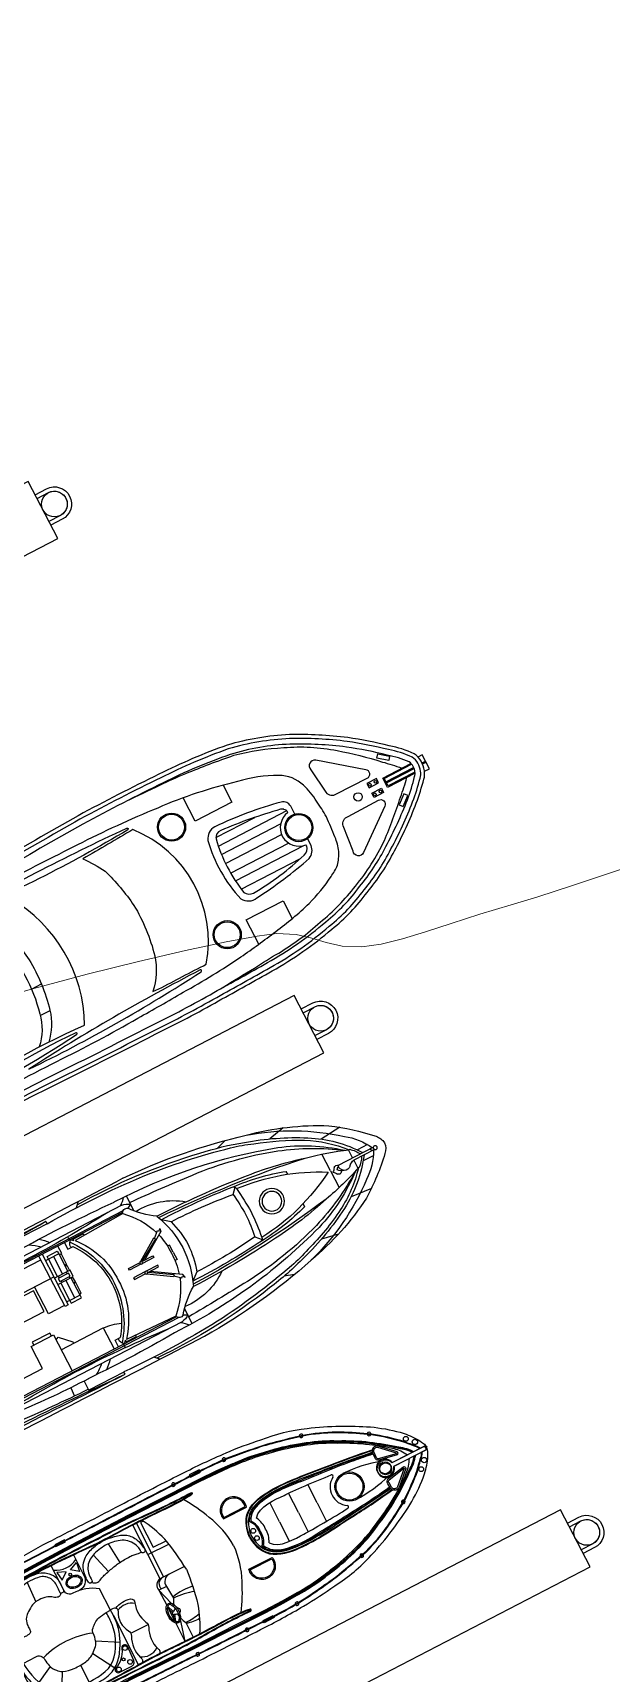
# Model space of a CAD drawing. Header units: metres. Extents: x 2662 to 3279, y 1027 to 1511.
# Drawn here: x 3019.73 to 3033.23, y 1237.12 to 1275.36 of the extents above; entities that cross this region are included whole.
import ezdxf

# ---------------------------------------------------------------- set-up
doc = ezdxf.new("R2010")
doc.units = ezdxf.units.M
doc.header["$LTSCALE"] = 1000
doc.layers.add('01 main point', color=1, linetype='Continuous')
doc.layers.add('furniture', color=6, linetype='Continuous')
doc.layers.add('CONT-MNR', color=252, linetype='Continuous', lineweight=9)

# ---------------------------------------------------------------- blocks, each defined once
blk = doc.blocks.new('A$Cf6bfa866')
for points in [[(1.929, 14.274), (1.929, 14.007)], [(2.046, 14.366), (2.046, 13.82)], [(2.075, 14.292), (2.046, 14.292)], [(2.075, 14.292), (2.104, 14.292)], [(2.104, 14.366), (2.104, 13.444)], [(2.221, 14.274), (2.221, 14.007)], [(1.272, 13.883), (1.318, 13.375)], [(2.046, 13.82), (1.853, 13.82)], [(2.104, 13.82), (2.297, 13.82)], [(2.877, 13.883), (2.831, 13.375)], [(2.075, 13.222), (1.635, 13.222)], [(2.075, 13.222), (2.514, 13.222)], [(0.678, 12.709), (0.76, 12.308)], [(3.472, 12.709), (3.39, 12.308)], [(1.687, 12.304), (1.611, 12.304)], [(2.463, 12.304), (2.539, 12.304)], [(0.315, 11.365), (0.393, 11.139)], [(3.834, 11.365), (3.757, 11.139)], [(1.518, 10.952), (1.392, 11.072)], [(2.631, 10.952), (2.758, 11.072)], [(1.419, 9.376), (1.272, 9.192)], [(2.731, 9.376), (2.878, 9.192)], [(1.585, 8.854), (1.457, 9.002), (1.483, 9.028), (1.438, 9.073), (1.511, 9.055), (1.93, 8.411)], [(1.602, 8.871), (1.567, 8.836), (1.91, 8.315)], [(1.602, 8.871), (1.93, 8.346)], [(2.075, 9.095), (1.887, 9.095), (1.887, 9.041)], [(2.075, 9.095), (2.262, 9.095), (2.262, 9.041)], [(2.565, 8.854), (2.692, 9.002), (2.666, 9.028), (2.712, 9.073), (2.639, 9.055), (2.22, 8.411)], [(2.547, 8.871), (2.22, 8.346)], [(2.547, 8.871), (2.582, 8.836), (2.239, 8.315)], [(0.4, 8.725), (0.792, 8.725)], [(0.546, 8.531), (0.546, 3.439)], [(0.67, 3.065), (0.67, 8.503)], [(0.709, 8.469), (0.709, 2.987)], [(0.731, 8.461), (0.778, 7.189)], [(1.93, 8.346), (1.93, 8.632), (1.974, 8.632)], [(1.974, 8.632), (1.974, 8.333)], [(2.175, 8.632), (2.175, 8.333)], [(2.22, 8.346), (2.22, 8.632), (2.175, 8.632)], [(3.749, 8.725), (3.358, 8.725)], [(3.419, 8.461), (3.372, 7.189)], [(3.441, 8.469), (3.441, 2.987)], [(3.479, 3.065), (3.479, 8.503)], [(3.604, 8.531), (3.604, 3.439)], [(1.974, 8.297), (1.974, 7.996), (1.93, 7.996), (1.93, 8.284)], [(2.175, 8.297), (2.175, 7.996), (2.22, 7.996), (2.22, 8.284)], [(0.005, 7.67), (0.112, 7.563)], [(4.144, 7.67), (4.038, 7.563)], [(0.771, 7.157), (0.728, 7.157), (0.728, 7.426), (0.769, 7.426)], [(3.379, 7.157), (3.422, 7.157), (3.422, 7.426), (3.381, 7.426)], [(0.709, 7.078), (0.62, 7.078)], [(0.709, 6.946), (0.88, 6.946), (0.88, 7.078)], [(3.441, 6.946), (3.27, 6.946), (3.27, 7.078)], [(3.441, 7.078), (3.529, 7.078)], [(0.067, 6.788), (0.128, 6.788), (0.128, 5.866)], [(1.262, 5.73), (1.262, 6.833), (0.709, 6.833)], [(2.192, 6.704), (2.651, 6.704)], [(2.192, 6.569), (2.651, 6.569)], [(2.219, 6.704), (2.219, 6.751), (2.499, 6.751), (2.499, 6.704)], [(2.513, 6.704), (2.513, 6.747), (2.651, 6.747)], [(2.693, 6.67), (2.651, 6.67)], [(2.771, 6.67), (2.814, 6.67)], [(2.952, 6.704), (2.952, 6.747), (2.814, 6.747)], [(3.273, 6.704), (2.814, 6.704)], [(3.273, 6.569), (2.814, 6.569)], [(3.247, 6.704), (3.247, 6.751), (2.966, 6.751), (2.966, 6.704)], [(3.247, 6.751), (3.247, 6.769), (3.441, 6.769)], [(4.082, 6.788), (4.021, 6.788), (4.021, 5.866)], [(3.441, 6.357), (2.119, 6.357), (2.119, 6.272), (3.441, 6.272)], [(2.145, 6.272), (2.145, 5.851), (2.851, 5.851)], [(2.192, 6.434), (2.651, 6.434)], [(2.192, 6.434), (2.192, 6.357)], [(2.693, 6.464), (2.651, 6.464)], [(2.771, 6.464), (2.814, 6.464)], [(3.273, 6.434), (2.814, 6.434)], [(2.851, 4.302), (2.851, 6.357)], [(3.273, 6.434), (3.273, 6.357)], [(3.342, 4.302), (3.342, 6.272)], [(0.369, 5.866), (0.104, 5.866)], [(1.517, 5.73), (1.558, 5.8), (1.304, 6.055), (1.262, 6.055)], [(0.372, 5.522), (0.161, 5.506)], [(1.651, 4.219), (1.651, 4.403), (1.073, 4.403), (1.073, 5.139), (1.651, 5.139), (1.651, 5.73), (0.709, 5.73)], [(1.651, 5.67), (1.731, 5.67), (1.731, 5.211), (1.651, 5.211)]]:
    blk.add_lwpolyline(points)
for points in [[(0.771, 7.157), (0.727, 7.113, 0.768854), (0.755, 7.064, -7.484608)], [(3.379, 7.157), (3.423, 7.113, -0.768854), (3.395, 7.064, 7.484608)]]:
    blk.add_lwpolyline(points, format="xyb")
for points in [[(2.123, 6.704), (2.192, 6.704), (2.192, 6.434), (2.123, 6.434)], [(2.651, 6.763), (2.814, 6.763), (2.814, 6.357), (2.651, 6.357)], [(2.693, 6.702), (2.771, 6.702), (2.771, 6.432), (2.693, 6.432)], [(3.343, 6.704), (3.273, 6.704), (3.273, 6.434), (3.343, 6.434)], [(2.236, 5.787), (2.782, 5.787), (2.782, 4.722), (2.236, 4.722)]]:
    blk.add_lwpolyline(points, close=True)
for centre, radius in [((2.075, 14.401), 0.0453), ((2.075, 11.685), 0.295), ((2.075, 11.685), 0.229), ((1.945, 8.315), 0.0345), ((2.205, 8.315), 0.0345)]:
    blk.add_circle(centre, radius)
for centre, radius, start, end in [((5.768, 10.514), 5.618, 134.2444, 145.737), ((2.111, 14.274), 0.373, 95.5029, 134.7073), ((2.039, 14.274), 0.373, 45.2927, 84.4971), ((-1.618, 10.514), 5.618, 34.263, 45.7556), ((2.725, 13.009), 1.495, 117.0283, 144.2932), ((1.424, 13.009), 1.495, 35.7068, 62.9717), ((5.871, 10.255), 5.67, 140.2463, 163.5312), ((3.787, 11.601), 3.04, 124.9443, 150.2258), ((3.754, 11.578), 2.961, 130.3511, 150.9404), ((9.139, 11.098), 7.799, 159.4554, 167.126), ((1.86, 13.846), 0.0264, 155.6961, 253.3661), ((2.46, 13.306), 0.832, 119.8606, 138.5677), ((1.812, 13.865), 0.239, 311.0121, 349.2191), ((0.362, 11.601), 3.04, 29.7742, 55.0557), ((1.689, 13.306), 0.832, 41.4323, 60.1394), ((2.289, 13.846), 0.0264, 286.6339, 24.3039), ((-4.99, 11.098), 7.799, 12.874, 20.5446), ((0.396, 11.578), 2.961, 29.0596, 49.6489), ((-1.721, 10.255), 5.67, 16.4688, 39.7537), ((6.731, 10.501), 6.443, 150.4644, 167.7986), ((5.171, 10.918), 4.395, 140.0405, 160.55), ((6.813, 10.331), 6.061, 145.7643, 160.5612), ((1.975, 13.386), 0.066, 101.847, 231.7944), ((2.064, 13.58), 0.142, 132.4276, 286.2224), ((2.157, 13.553), 0.221, 191.1045, 233.572), ((1.961, 13.475), 0.119, 302.8616, 342.0474), ((2.062, 13.386), 0.066, 308.2056, 58.2138), ((-2.663, 10.331), 6.061, 19.4388, 34.2357), ((-1.021, 10.918), 4.395, 19.45, 39.9595), ((-2.581, 10.501), 6.443, 12.2014, 29.5356), ((6.9, 9.829), 6.622, 150.2954, 163.1507), ((6.442, 10.08), 6.039, 150.9087, 162.229), ((6.376, 10.696), 4.957, 150.1873, 175.4538), ((1.759, 13.048), 0.335, 39.2361, 58.4577), ((2.278, 13.048), 0.335, 121.5423, 140.7639), ((-2.226, 10.696), 4.957, 4.5462, 29.8127), ((-2.293, 10.08), 6.039, 17.771, 29.0913), ((-2.751, 9.829), 6.622, 16.8493, 29.7046), ((27.593, 8.591), 26.4, 170.7487, 178.7563), ((10.394, 10.47), 9.168, 165.0448, 174.4164), ((-6.244, 10.47), 9.168, 5.5836, 14.9552), ((-23.443, 8.591), 26.4, 1.2437, 9.2513), ((13.058, 8.44), 12.661, 161.8604, 180.1466), ((9.106, 9.644), 8.453, 161.3398, 175.429), ((6.614, 10.66), 5.267, 161.8131, 175.89), ((-2.465, 10.66), 5.267, 4.11, 18.1869), ((-4.957, 9.644), 8.453, 4.571, 18.6602), ((-8.908, 8.44), 12.661, 359.8534, 18.1396), ((14.052, 8.369), 14.06, 165.6107, 178.0713), ((3.795, 10.659), 3.351, 157.8319, 167.2405), ((0.355, 10.659), 3.351, 12.7595, 22.1681), ((-9.902, 8.369), 14.06, 1.9287, 14.3893), ((7.911, 9.375), 7.722, 162.099, 170.0595), ((-3.761, 9.375), 7.722, 9.9405, 17.901), ((15.754, 7.771), 15.653, 166.5966, 174.4913), ((23.09, 9.077), 21.94, 174.0239, 179.8268), ((2.506, 2.079), 9.073, 92.7223, 96.7814), ((1.644, 2.079), 9.073, 83.2186, 87.2777), ((-18.941, 9.077), 21.94, 0.1732, 5.9761), ((-11.604, 7.771), 15.653, 5.5087, 13.4034), ((14.552, 8.019), 14.499, 169.3104, 181.5891), ((16.904, 9.356), 15.634, 173.8257, 180.6003), ((1.448, 10.991), 0.098, 97.8532, 151.8146), ((13.908, 9.38), 12.489, 172.7671, 180.0178), ((2.431, 4.183), 6.83, 92.9905, 97.6819), ((1.718, 4.183), 6.83, 82.3181, 87.0095), ((-9.758, 9.38), 12.489, 359.9822, 7.2329), ((2.702, 10.991), 0.098, 28.1854, 82.1468), ((-12.755, 9.356), 15.634, 359.3997, 6.1743), ((-10.402, 8.019), 14.499, 358.4109, 10.6896), ((53.335, 5.979), 52.833, 175.2902, 177.021), ((-49.185, 5.979), 52.833, 2.979, 4.7098), ((2.48, 8.887), 1.66, 142.3529, 184.5375), ((1.67, 8.887), 1.66, 355.4625, 37.6471), ((22.115, 7.639), 22.003, 175.7408, 182.2165), ((2.104, 6.945), 2.397, 90.7, 113.4473), ((2.142, 7.034), 2.451, 91.566, 107.1567), ((2.008, 7.034), 2.451, 72.8433, 88.434), ((2.045, 6.945), 2.397, 66.5527, 89.3), ((-17.965, 7.639), 22.003, 357.7835, 4.2592), ((-895.48, 4.291), 895.492, 359.909954, 0.291206), ((-0.59, 10.27), 2.073, 307.5243, 327.07), ((2.034, 7.306), 1.741, 108.1191, 138.444), ((2.034, 7.306), 1.741, 88.652, 105.8452), ((2.116, 7.306), 1.741, 74.1548, 91.348), ((2.116, 7.306), 1.741, 41.556, 71.8809), ((4.739, 10.27), 2.073, 212.93, 232.4757), ((899.63, 4.291), 895.492, 179.708794, 180.090046), ((-0.016, 8.121), 0.672, 33.2672, 51.8524), ((0.936, 8.491), 0.392, 143.3577, 174.1519), ((0.108, 8.392), 0.612, 22.5067, 32.9425), ((0.756, 8.563), 0.105, 142.667, 255.7834), ((3.393, 8.563), 0.105, 284.2166, 37.333), ((4.042, 8.392), 0.612, 147.0575, 157.4933), ((3.214, 8.491), 0.392, 5.8481, 36.6423), ((4.166, 8.121), 0.672, 128.1476, 146.7328), ((37.843, 6.76), 37.481, 177.48, 181.1956), ((-24.597, 5.912), 25.244, 354.8689, 5.1311), ((28.747, 5.912), 25.244, 174.8689, 185.1311), ((-33.693, 6.76), 37.481, 358.8044, 2.52), ((2.034, 5.743), 1.915, 88.7795, 130.9958), ((2.116, 5.743), 1.915, 49.0042, 91.2205), ((2.097, 5.423), 2.12, 90.6061, 129.2834), ((2.076, 5.553), 1.938, 90.0355, 128.113), ((2.052, 5.423), 2.12, 50.7166, 89.3939), ((2.074, 5.553), 1.938, 51.887, 89.9645), ((0.833, 7.136), 0.107, 222.6587, 295.9456), ((-0.322, 6.704), 1.59, 4.6532, 20.6287), ((3.316, 7.136), 0.107, 244.0544, 317.3413), ((-400.02, 0.814), 400.132, 0.43596, 0.85555), ((-86.647, 2.665), 86.813, 0.94309, 2.72267), ((1.62, 5.446), 1.609, 131.8696, 141.3994), ((2.53, 5.446), 1.609, 38.6006, 48.1304), ((90.797, 2.665), 86.813, 177.27733, 179.05691), ((404.169, 0.814), 400.132, 179.14445, 179.56404), ((1.783, 5.295), 1.672, 137.7229, 147.9698), ((2.367, 5.295), 1.672, 32.0302, 42.2771), ((36.329, 6.52), 36.182, 181.0359, 183.9926), ((20.18, 5.864), 19.811, 179.6698, 184.9444)]:
    blk.add_arc(centre, radius, start, end)
blk = doc.blocks.new('A$C8620f102')
for p, q in [((2.551, 10.472), (2.066, 10.472)), ((2.551, 10.472), (3.035, 10.472)), ((2.551, 9.981), (2.045, 9.981)), ((2.551, 9.981), (3.056, 9.981)), ((2.551, 9.49), (2.043, 9.49)), ((2.551, 9.49), (3.058, 9.49)), ((1.841, 6.498), (1.066, 6.498)), ((1.841, 6.406), (1.066, 6.406)), ((2.694, 6.454), (2.694, 6.261)), ((2.694, 6.261), (3.098, 6.378)), ((2.694, 6.261), (3.092, 6.261)), ((3.289, 6.329), (3.129, 6.271)), ((3.299, 6.303), (3.157, 6.252)), ((3.183, 6.261), (3.465, 6.261)), ((3.349, 6.303), (3.496, 6.25)), ((3.358, 6.329), (3.523, 6.27)), ((3.531, 6.394), (4.033, 6.261)), ((3.556, 6.261), (4.033, 6.261)), ((1.197, 5.69), (1.706, 5.742)), ((1.269, 5.264), (1.773, 5.411)), ((3.291, 5.219), (3.291, 5.672)), ((2.743, 5.042), (4.034, 5.042)), ((3.08, 4.409), (3.369, 4.9)), ((3.314, 4.213), (3.843, 4.521)), ((3.428, 3.833), (3.979, 3.836)), ((1.148, 3.599), (1.638, 3.571)), ((3.137, 3.19), (3.391, 2.692)), ((3.364, 3.392), (3.862, 3.115))]:
    blk.add_line(p, q)
for points in [[(2.551, 1.341, -0.01736), (1.42, 1.368, -0.12634), (0.887, 1.52, -0.172899), (0.62, 2.207, -0.013884), (0.596, 2.82, -0.008973), (0.555, 3.695, -0.01509), (0.528, 4.697, 0.002245), (0.518, 6.241, -0.003342), (0.514, 7.955, -0.016984), (0.549, 9.103, -0.024546), (0.644, 9.964, -0.067942), (0.894, 11.047, -0.033948), (1.197, 11.753, -0.022001), (1.533, 12.382, -0.042872), (1.956, 12.94, -0.059514), (2.26, 13.208, -0.046364), (2.433, 13.309, -0.104882), (2.551, 13.341, -0.104882)], [(0.682, 3.757, 0.006425), (0.669, 4.701, 0.002217), (0.659, 6.243, -0.003368), (0.649, 7.97, -0.024633), (0.668, 9.058, -0.015037), (0.757, 9.773, -0.025439), (0.825, 10.169, -0.013843), (1.017, 10.982, -0.040266), (1.317, 11.705, -0.016729), (1.689, 12.335, -0.029739), (2.166, 12.908, 0.01525), (2.423, 13.147, -0.132389), (2.478, 13.181, -0.028442), (2.502, 13.188, -0.028442)], [(0.695, 3.757, 0.006424), (0.683, 4.702, 0.002217), (0.672, 6.243, -0.003368), (0.662, 7.97, -0.024633), (0.682, 9.057, -0.015038), (0.77, 9.771, -0.025461), (0.838, 10.166, -0.013839), (1.03, 10.978, -0.040238), (1.329, 11.698, -0.016715), (1.701, 12.327, -0.029693), (2.176, 12.898, 0.015234), (2.433, 13.137, -0.134036), (2.482, 13.168, -0.024879), (2.502, 13.174, -0.024879)], [(0.842, 9.12, -0.031596), (0.907, 9.752, -0.004928), (0.985, 10.169, -0.02844), (1.18, 10.88, -0.042875), (1.475, 11.56, -0.035347), (1.839, 12.205, -0.024093), (2.247, 12.759, -0.079837), (2.502, 13.025)], [(0.855, 9.119, -0.031592), (0.92, 9.75, -0.004926), (0.999, 10.166, -0.028436), (1.193, 10.875, -0.042895), (1.487, 11.554, -0.035363), (1.851, 12.197, -0.024111), (2.258, 12.751, -0.077658), (2.502, 13.008, -0.077658)], [(2.551, 1.341, 0.01736), (3.681, 1.368, 0.12634), (4.214, 1.52, 0.172899), (4.481, 2.207, 0.013884), (4.505, 2.82, 0.008973), (4.546, 3.695, 0.01509), (4.573, 4.697, -0.002245), (4.583, 6.241, 0.003342), (4.587, 7.955, 0.016984), (4.552, 9.103, 0.024546), (4.457, 9.964, 0.067942), (4.207, 11.047, 0.033948), (3.904, 11.753, 0.022001), (3.568, 12.382, 0.042872), (3.145, 12.94, 0.059514), (2.841, 13.208, 0.046364), (2.668, 13.309, 0.104882), (2.551, 13.341, 0.104882)], [(4.42, 3.757, -0.006425), (4.432, 4.701, -0.002217), (4.442, 6.243, 0.003368), (4.453, 7.97, 0.024633), (4.433, 9.058, 0.015037), (4.344, 9.773, 0.025439), (4.276, 10.169, 0.013843), (4.084, 10.982, 0.040266), (3.784, 11.705, 0.016729), (3.412, 12.335, 0.029739), (2.935, 12.908, -0.01525), (2.678, 13.147, 0.132389), (2.623, 13.181, 0.028442), (2.599, 13.188, 0.028442)], [(4.406, 3.757, -0.006424), (4.418, 4.702, -0.002217), (4.429, 6.243, 0.003368), (4.439, 7.97, 0.024633), (4.419, 9.057, 0.015038), (4.331, 9.771, 0.025461), (4.263, 10.166, 0.013839), (4.071, 10.978, 0.040238), (3.772, 11.698, 0.016715), (3.4, 12.327, 0.029693), (2.925, 12.898, -0.015234), (2.668, 13.137, 0.134036), (2.619, 13.168, 0.024879), (2.599, 13.174, 0.024879)], [(4.259, 9.12, 0.031596), (4.194, 9.752, 0.004928), (4.116, 10.169, 0.02844), (3.921, 10.88, 0.042875), (3.626, 11.56, 0.035347), (3.262, 12.205, 0.024093), (2.854, 12.759, 0.079837), (2.599, 13.025)], [(4.246, 9.119, 0.031592), (4.181, 9.75, 0.004926), (4.103, 10.166, 0.028436), (3.908, 10.875, 0.042895), (3.614, 11.554, 0.035363), (3.25, 12.197, 0.024111), (2.843, 12.751, 0.077658), (2.599, 13.008, 0.077658)], [(0.869, 9.119, -0.031588), (0.934, 9.748, -0.004924), (1.012, 10.163, -0.028433), (1.207, 10.871, -0.042917), (1.499, 11.548, -0.035379), (1.862, 12.19, -0.02413), (2.269, 12.742, -0.075408), (2.502, 12.99, -0.075408)], [(0.897, 9.118, -0.031581), (0.961, 9.743, -0.00492), (1.039, 10.157, -0.028426), (1.233, 10.862, -0.042959), (1.524, 11.536, -0.035411), (1.885, 12.175, -0.028829), (2.227, 12.638, -0.092336), (2.502, 12.86, -0.080328)], [(2.093, 12.151), (2.204, 12.143, 0.382221), (2.306, 12.207), (2.389, 12.629, 0.786544), (2.329, 12.677), (2.011, 12.339, 0.616464), (2.093, 12.151, 3.844907)], [(4.232, 9.119, 0.031588), (4.167, 9.748, 0.004924), (4.089, 10.163, 0.028433), (3.895, 10.871, 0.042917), (3.602, 11.548, 0.035379), (3.239, 12.19, 0.02413), (2.832, 12.742, 0.075408), (2.599, 12.99, 0.075408)], [(4.204, 9.118, 0.031581), (4.14, 9.743, 0.00492), (4.062, 10.157, 0.028426), (3.868, 10.862, 0.042959), (3.577, 11.536, 0.035411), (3.216, 12.175, 0.028829), (2.874, 12.638, 0.092336), (2.599, 12.86, 0.080328)], [(3.008, 12.151), (2.897, 12.143, -0.382221), (2.795, 12.207), (2.712, 12.629, -0.786544), (2.772, 12.677), (3.09, 12.339, -0.616464), (3.008, 12.151, -3.844907)], [(0.842, 9.12), (0.822, 8.712), (0.812, 8.241), (0.817, 7.472), (0.817, 6.417), (0.837, 4.724, -0.002601), (0.857, 3.805, 0.004411), (0.873, 3.024, 0.013009), (0.91, 2.487, 0.113396), (1.012, 2.2, 0.146005), (1.152, 2.079, 1.595219)], [(0.855, 9.119), (0.836, 8.712), (0.826, 8.241), (0.831, 7.472), (0.831, 6.417), (0.851, 4.724, -0.002601), (0.871, 3.805, 0.004411), (0.887, 3.024, 0.013003), (0.923, 2.488, 0.113337), (1.023, 2.207, 0.144821), (1.155, 2.093, 0.138987)], [(0.869, 9.119), (0.85, 8.711), (0.84, 8.24), (0.845, 7.472), (0.845, 6.417), (0.864, 4.725, -0.002601), (0.885, 3.806, 0.00441), (0.901, 3.025, 0.012997), (0.937, 2.49, 0.113276), (1.035, 2.215, 0.142458), (1.159, 2.106, 0.142458)], [(0.897, 9.117), (0.877, 8.711), (0.868, 8.24), (0.873, 7.472), (0.873, 6.417), (0.892, 4.725, -0.002601), (0.912, 3.806, 0.00441), (0.929, 3.026, 0.002867), (0.934, 2.908, 0.002867)], [(1.892, 8.352), (1.892, 8.96, 0.483063), (1.51, 8.662, 0.50024), (1.892, 8.352, 0.418424)], [(3.209, 8.352), (3.209, 8.96, -0.483063), (3.591, 8.662, -0.50024), (3.209, 8.352, -0.418424)], [(4.232, 9.119), (4.251, 8.711), (4.261, 8.24), (4.256, 7.472), (4.256, 6.417), (4.237, 4.725, 0.002601), (4.217, 3.806, -0.00441), (4.2, 3.025, -0.012997), (4.164, 2.49, -0.113276), (4.066, 2.215, -0.142458), (3.942, 2.106, -0.142458)], [(4.246, 9.119), (4.265, 8.712), (4.275, 8.241), (4.27, 7.472), (4.27, 6.417), (4.25, 4.724, 0.002601), (4.23, 3.805, -0.004411), (4.214, 3.024, -0.013003), (4.178, 2.488, -0.113337), (4.078, 2.207, -0.144821), (3.946, 2.093, -0.138987)], [(4.259, 9.12), (4.279, 8.712), (4.289, 8.241), (4.284, 7.472), (4.284, 6.417), (4.264, 4.724, 0.002601), (4.244, 3.805, -0.004411), (4.228, 3.024, -0.013009), (4.191, 2.487, -0.113396), (4.089, 2.2, -0.146005), (3.949, 2.079, -1.595219)], [(4.204, 9.117), (4.224, 8.711), (4.233, 8.24), (4.228, 7.472), (4.228, 6.417), (4.209, 4.725, 0.002601), (4.189, 3.806, -0.00441), (4.172, 3.026, -0.002867), (4.167, 2.908, -0.002867)], [(2.551, 8.286, 0.096403), (1.711, 8.072, 0.040538), (1.071, 7.727, 1.92312)], [(2.551, 8.286, -0.096403), (3.39, 8.072, -0.040538), (4.03, 7.727, -1.92312)], [(2.285, 2.551), (2.035, 2.551, -0.202722), (1.176, 2.918, -0.178768), (1.002, 3.337, 0.010028), (0.983, 4.195, -0.005356), (0.971, 5.613, -0.016605), (0.989, 6.759, 0.018921), (1.004, 7.948, -0.925873), (1.05, 7.955, -0.041202), (1.07, 7.744, -0.024461), (1.071, 7.062, 0.012888), (1.079, 5.748, -0.019359), (1.064, 4.979, 0.002375), (1.046, 4.09, -0.006386), (1.051, 3.524, -0.013656), (1.048, 3.297, -0.862706), (1.005, 3.292, 0.648089)], [(1.018, 3.295, -0.016488), (1.015, 3.337, 0.010023), (0.997, 4.196, -0.005356), (0.985, 5.613, -0.016607), (1.003, 6.758, 0.018921), (1.017, 7.949, 0.01143), (1.017, 7.949, -0.913283), (1.036, 7.953, -0.041174), (1.056, 7.744, -0.024478), (1.057, 7.062, 0.012889), (1.065, 5.748, -0.019362), (1.05, 4.98, 0.002377), (1.032, 4.09, -0.006391), (1.037, 3.524, -0.013664), (1.034, 3.297, 0.000701), (1.034, 3.297, -0.819976), (1.018, 3.295, -0.819976)], [(2.792, 2.551), (3.066, 2.551, 0.202722), (3.925, 2.918, 0.178768), (4.099, 3.337, -0.010028), (4.118, 4.195, 0.005356), (4.13, 5.613, 0.016605), (4.112, 6.759, -0.018921), (4.097, 7.948, 0.925873), (4.051, 7.955, 0.041202), (4.031, 7.744, 0.024461), (4.03, 7.062, -0.012888), (4.022, 5.748, 0.019359), (4.037, 4.979, -0.002375), (4.055, 4.09, 0.006386), (4.05, 3.524, 0.013656), (4.053, 3.297, 0.862706), (4.096, 3.292, -0.648089)], [(4.083, 3.295, 0.016488), (4.086, 3.337, -0.010023), (4.104, 4.196, 0.005356), (4.116, 5.613, 0.016607), (4.098, 6.758, -0.018921), (4.084, 7.949, -0.01143), (4.084, 7.949, 0.913283), (4.065, 7.953, 0.041174), (4.045, 7.744, 0.024478), (4.044, 7.062, -0.012889), (4.036, 5.748, 0.019362), (4.051, 4.98, -0.002377), (4.069, 4.09, 0.006391), (4.064, 3.524, 0.013664), (4.067, 3.297, -0.000701), (4.067, 3.297, 0.819976), (4.083, 3.295, 0.819976)], [(2.551, 7.051, 0.033687), (1.699, 6.921, 0.051879), (1.066, 6.645, 1.92312)], [(2.473, 7.041), (2.473, 6.641, 0.462925), (2.694, 6.454), (3.016, 6.473)], [(2.551, 7.051, -0.033687), (3.402, 6.921, -0.051879), (4.035, 6.645, -1.92312)], [(2.473, 6.641), (2.473, 6.468, 0.545737), (2.694, 6.326, 0.282905)], [(2.473, 6.468), (2.473, 6.406, 0.516839), (2.694, 6.261, 0.282905)], [(2.611, 5.174, -0.164009), (2.574, 5.573, -0.407559), (2.703, 5.627, 0.20466), (3.223, 5.651, -0.28657), (3.361, 5.655, 0.198759), (3.897, 5.618, -0.45148), (4.029, 5.593, -1.463971)], [(2.6, 5.036), (2.039, 5.036, 0.158322), (1.849, 4.432, -0.417676), (1.71, 4.276), (1.049, 4.276)], [(2.6, 5.036, -0.291269), (2.613, 5.176, -0.299867), (2.703, 5.188, 0.273478), (3.223, 5.197, -0.28657), (3.361, 5.201, 0.198759), (3.897, 5.164, -0.45148), (4.029, 5.14, -1.463971)], [(2.792, 2.551), (2.783, 2.661), (2.781, 2.994, -0.448043), (2.937, 3.153, 0.025561), (3.107, 3.181, 0.15676), (3.276, 3.282, 0.144288), (3.367, 3.398, 0.079427), (3.428, 3.671, 0.054179), (3.412, 3.985, 0.127294), (3.311, 4.217, -0.025195), (3.198, 4.347, 0.112656), (3.079, 4.409, 0.061652), (2.913, 4.434, -0.222278), (2.786, 4.49, -0.049109), (2.701, 4.591, -0.09997), (2.635, 4.717, -0.045992), (2.606, 4.926), (2.6, 5.036)], [(1.061, 4.853), (1.649, 4.853, -0.406088), (1.856, 4.561)]]:
    blk.add_lwpolyline(points, format="xyb")
for points in [[(2.502, 12.456), (2.502, 13.3)], [(2.502, 13.3), (2.502, 12.45)], [(2.599, 13.3), (2.599, 12.45)], [(2.599, 12.456), (2.599, 13.3)], [(0.643, 8.368), (0.619, 8.368), (0.619, 8.105), (0.645, 8.105)], [(0.659, 8.105), (0.677, 8.105), (0.677, 8.368), (0.657, 8.368)], [(4.442, 8.105), (4.424, 8.105), (4.424, 8.368), (4.444, 8.368)], [(4.458, 8.368), (4.482, 8.368), (4.482, 8.105), (4.456, 8.105)], [(1.098, 6.663), (1.098, 6.591), (1.743, 6.591), (1.743, 6.931)], [(2.473, 6.406), (1.841, 6.406), (1.841, 6.951)], [(2.473, 6.498), (1.841, 6.498)], [(3.65, 6.478), (4.035, 6.473)], [(0.669, 4.823), (0.651, 4.823), (0.651, 4.571), (0.672, 4.571)], [(0.686, 4.571), (0.7, 4.571), (0.7, 4.823), (0.682, 4.823)]]:
    blk.add_lwpolyline(points)
for points in [[(2.095, 12.185), (2.208, 12.177, 0.383069), (2.273, 12.216), (2.356, 12.642, 0.853636), (2.351, 12.65), (2.037, 12.316, 0.613527)], [(3.006, 12.185), (2.893, 12.177, -0.383069), (2.828, 12.216), (2.745, 12.642, -0.853636), (2.75, 12.65), (3.064, 12.316, -0.613527)], [(1.864, 8.375), (1.864, 8.937, 0.460147), (1.537, 8.662, 0.47706)], [(3.237, 8.375), (3.237, 8.937, -0.460147), (3.564, 8.662, -0.47706)], [(3.525, 5.013, 0.917705), (3.526, 4.87, -0.209704), (3.864, 4.543, 0.850912), (3.985, 4.562), (3.985, 4.893, 0.435659), (3.893, 4.991)]]:
    blk.add_lwpolyline(points, format="xyb", close=True)
for points in [[(1.335, 4.631), (1.25, 4.833), (1.468, 4.806)], [(1.335, 4.524), (1.25, 4.322), (1.468, 4.35)]]:
    blk.add_lwpolyline(points, close=True)
for centre, radius in [((2.154, 12.993), 0.0564), ((2.313, 13.148), 0.0628), ((2.788, 13.148), 0.0628), ((2.947, 12.993), 0.0564), ((2.537, 12.256), 0.139), ((2.564, 12.256), 0.139), ((2.551, 11.317), 0.341), ((2.551, 11.317), 0.341), ((2.551, 11.317), 0.314), ((2.551, 11.317), 0.314), ((2.456, 8.847), 0.055), ((2.645, 8.847), 0.055), ((3.54, 4.942), 0.0548), ((1.434, 4.578), 0.0294), ((3.762, 4.792), 0.0355), ((3.884, 4.903), 0.0548), ((3.921, 4.59), 0.0548)]:
    blk.add_circle(centre, radius)
for centre, radius, start, end in [((2.551, 13.234), 0.0821, 53.9074, 126.0926), ((2.551, 13.234), 0.0821, 53.9074, 126.0926), ((1.663, 12.276), 0.0427, 70.2304, 225.3725), ((1.663, 12.276), 0.0427, 244.0102, 51.5927), ((5.832, 11.216), 3.624, 163.3274, 178.3982), ((2.537, 12.256), 0.204, 99.884, 72.3335), ((2.564, 12.256), 0.204, 107.6665, 80.116), ((-0.731, 11.216), 3.624, 1.6018, 16.6726), ((3.438, 12.276), 0.0427, 128.4073, 295.9898), ((3.438, 12.276), 0.0427, 314.6275, 109.7696), ((0.986, 10.846), 0.0427, 81.6158, 249.7115), ((0.986, 10.846), 0.0427, 268.3466, 62.9808), ((2.151, 11.052), 0.0363, 29.1946, 175.6623), ((2.538, 11.275), 0.41, 209.9392, 271.7403), ((2.563, 11.275), 0.41, 268.2597, 330.0608), ((2.95, 11.052), 0.0363, 4.3377, 150.8054), ((4.115, 10.846), 0.0427, 117.0192, 271.6534), ((4.115, 10.846), 0.0427, 290.2885, 98.3842), ((0.667, 8.989), 0.0427, 91.3196, 261.7261), ((0.667, 8.989), 0.0427, 280.385, 72.6607), ((2.499, 8.603), 0.521, 84.2735, 120.8759), ((2.492, 8.581), 0.414, 81.2885, 129.0382), ((2.492, 8.581), 0.386, 81.2885, 132.4956), ((2.609, 8.581), 0.414, 50.9618, 98.7115), ((2.602, 8.603), 0.521, 59.1241, 95.7265), ((2.609, 8.581), 0.386, 47.5044, 98.7115), ((4.434, 8.989), 0.0427, 107.3393, 259.615), ((4.434, 8.989), 0.0427, 278.2739, 88.6804), ((0.652, 7.675), 0.0427, 95.0301, 265.1292), ((0.652, 7.675), 0.0427, 283.7894, 76.3699), ((4.449, 7.675), 0.0427, 103.6301, 256.2106), ((4.449, 7.675), 0.0427, 274.8708, 84.9699), ((3.329, 7.03), 0.638, 240.625, 253.976), ((3.329, 7.03), 0.638, 259.9491, 264.189), ((3.484, 6.433), 0.223, 176.1154, 176.3847), ((3.484, 6.433), 0.223, 185.6025, 211.5954), ((3.324, 6.436), 0.0623, 10.8023, 169.1479), ((3.324, 6.316), 0.0299, 180, 0), ((3.164, 6.433), 0.223, 328.4046, 356.0447), ((3.329, 7.03), 0.638, 274.9025, 281.2418), ((3.164, 6.433), 0.223, 3.6153, 3.8846), ((3.329, 7.03), 0.638, 285.4342, 300.19), ((4.439, 6.391), 0.0427, 101.222, 257.4711), ((4.439, 6.391), 0.0427, 276.0953, 82.5978), ((3.04, 5.38), 0.404, 143.2, 207.4042), ((3.542, 5.38), 0.404, 326.6244, 34.7719), ((0.693, 4.578), 0.562, 327.4686, 29.356), ((4.788, 3.778), 2.009, 160.8995, 198.3721)]:
    blk.add_arc(centre, radius, start, end)
for start_param, end_param in [(0.830012, 1.576846), (4.712389, 5.232342)]:
    blk.add_ellipse((3.333, 6.478), major_axis=(0, 0.745), ratio=0.425319, start_param=start_param, end_param=end_param)
for centre, major_axis, ratio in [((3.324, 6.316), (0.254, 0), 0.533092), ((1.627, 4.582), (0.009, 0.195), 0.758117)]:
    blk.add_ellipse(centre, major_axis=major_axis, ratio=ratio)
for points, knots in [([(2.551, 8.701), (2.314, 8.72), (2.066, 8.805), (1.83, 9.23), (1.802, 9.481), (1.782, 10.189), (1.855, 10.642), (1.928, 11.464), (1.974, 11.814), (2.026, 12.177)], [0, 0, 0, 0, 0.0462196, 0.0462196, 0.0924392, 0.0924392, 0.1947325, 0.1947325, 0.2709084, 0.2709084, 0.2709084, 0.2709084]), ([(2.552, 8.714), (2.309, 8.735), (2.06, 8.829), (1.833, 9.271), (1.811, 9.527), (1.8, 10.239), (1.872, 10.693), (1.946, 11.495), (1.99, 11.825), (2.039, 12.168)], [0, 0, 0, 0, 0.0480884, 0.0480884, 0.0961768, 0.0961768, 0.1985377, 0.1985377, 0.2704106, 0.2704106, 0.2704106, 0.2704106]), ([(2.231, 8.866), (2.183, 8.889), (1.994, 9.007), (1.819, 9.575), (1.915, 10.389), (1.971, 11.3), (2.057, 11.904), (2.092, 12.151)], [0.0234044, 0.0234044, 0.0234044, 0.0234044, 0.0350942, 0.0739111, 0.138251, 0.2165713, 0.2709084, 0.2709084, 0.2709084, 0.2709084]), ([(2.555, 8.756), (2.307, 8.777), (2.07, 8.878), (1.861, 9.333), (1.849, 9.595), (1.849, 10.319), (1.918, 10.785), (1.997, 11.561), (2.036, 11.858), (2.078, 12.153)], [0, 0, 0, 0, 0.0508337, 0.0508337, 0.1016674, 0.1016674, 0.2060328, 0.2060328, 0.2709084, 0.2709084, 0.2709084, 0.2709084]), ([(2.231, 8.903), (2.145, 8.948), (2.073, 9.007), (1.923, 9.276), (1.894, 9.521), (1.888, 9.955), (1.914, 10.167), (1.972, 10.817), (2, 11.255), (2.076, 11.841), (2.097, 11.994), (2.119, 12.147)], [0.0248254, 0.0248254, 0.0248254, 0.0248254, 0.0474598, 0.0474598, 0.0949196, 0.0949196, 0.1423794, 0.1423794, 0.237299, 0.237299, 0.2709084, 0.2709084, 0.2709084, 0.2709084]), ([(2.546, 8.756), (2.794, 8.777), (3.031, 8.878), (3.24, 9.333), (3.252, 9.595), (3.252, 10.319), (3.183, 10.785), (3.104, 11.561), (3.065, 11.858), (3.023, 12.153)], [0, 0, 0, 0, 0.0508337, 0.0508337, 0.1016674, 0.1016674, 0.2060328, 0.2060328, 0.2709084, 0.2709084, 0.2709084, 0.2709084]), ([(2.549, 8.714), (2.792, 8.735), (3.041, 8.829), (3.268, 9.271), (3.29, 9.527), (3.301, 10.239), (3.23, 10.693), (3.155, 11.495), (3.111, 11.825), (3.062, 12.168)], [0, 0, 0, 0, 0.0480884, 0.0480884, 0.0961768, 0.0961768, 0.1985377, 0.1985377, 0.2704106, 0.2704106, 0.2704106, 0.2704106]), ([(2.551, 8.701), (2.787, 8.72), (3.035, 8.805), (3.271, 9.23), (3.3, 9.481), (3.319, 10.189), (3.246, 10.642), (3.173, 11.464), (3.127, 11.814), (3.075, 12.177)], [0, 0, 0, 0, 0.0462196, 0.0462196, 0.0924392, 0.0924392, 0.1947325, 0.1947325, 0.2709084, 0.2709084, 0.2709084, 0.2709084]), ([(2.87, 8.866), (2.918, 8.889), (3.107, 9.007), (3.282, 9.575), (3.186, 10.389), (3.13, 11.3), (3.044, 11.904), (3.009, 12.151)], [0.0234044, 0.0234044, 0.0234044, 0.0234044, 0.0350942, 0.0739111, 0.138251, 0.2165713, 0.2709084, 0.2709084, 0.2709084, 0.2709084]), ([(2.87, 8.903), (2.956, 8.948), (3.028, 9.007), (3.178, 9.276), (3.207, 9.521), (3.213, 9.955), (3.187, 10.167), (3.129, 10.817), (3.101, 11.255), (3.025, 11.841), (3.004, 11.994), (2.982, 12.147)], [0.0248254, 0.0248254, 0.0248254, 0.0248254, 0.0474598, 0.0474598, 0.0949196, 0.0949196, 0.1423794, 0.1423794, 0.237299, 0.237299, 0.2709084, 0.2709084, 0.2709084, 0.2709084]), ([(2.231, 9.05), (1.991, 9.208), (2.046, 9.651), (2.041, 10.093), (2.081, 10.674), (2.115, 11.056)], [0.0313661, 0.0313661, 0.0313661, 0.0313661, 0.1084744, 0.1084744, 0.1920729, 0.1920729, 0.1920729, 0.1920729]), ([(2.87, 9.05), (3.11, 9.208), (3.055, 9.651), (3.06, 10.093), (3.02, 10.674), (2.986, 11.056)], [0.0313661, 0.0313661, 0.0313661, 0.0313661, 0.1084744, 0.1084744, 0.1920729, 0.1920729, 0.1920729, 0.1920729]), ([(3.55, 6.316), (3.55, 6.345), (3.515, 6.384), (3.315, 6.448), (3.115, 6.385), (3.083, 6.272), (3.23, 6.193), (3.483, 6.226), (3.55, 6.279), (3.55, 6.316)], [0, 0, 0, 0, 1.031451, 1.031451, 2.992455, 2.992455, 4.95346, 4.95346, 6.283185, 6.283185, 6.283185, 6.283185]), ([(1.635, 4.749), (1.57, 4.752), (1.499, 4.657), (1.516, 4.457), (1.594, 4.394), (1.723, 4.448), (1.768, 4.575), (1.714, 4.716), (1.674, 4.747), (1.635, 4.749)], [0, 0, 0, 0, 1.743273, 1.743273, 3.486547, 3.486547, 5.22982, 5.22982, 6.283185, 6.283185, 6.283185, 6.283185]), ([(2.783, 2.661), (3.098, 2.685), (3.381, 2.768), (3.801, 3.136), (3.877, 3.417), (3.866, 4.031), (3.863, 4.353), (3.503, 4.749), (3.201, 4.892), (2.816, 4.936), (2.715, 4.932), (2.606, 4.926)], [0, 0, 0, 0, 0.0684102, 0.0684102, 0.1368204, 0.1368204, 0.2052306, 0.2052306, 0.2736407, 0.2736407, 0.2974604, 0.2974604, 0.2974604, 0.2974604])]:
    blk.add_open_spline(points, degree=3, knots=knots)
for points in [[(2.967, 7.002), (2.943, 6.843), (2.943, 6.662), (2.988, 6.473)], [(3.715, 6.804), (3.716, 6.699), (3.705, 6.587), (3.679, 6.473)]]:
    blk.add_open_spline(points, degree=3)
for points in [[(1.628, 6.291), (1.681, 6.294), (1.748, 6.309), (1.745, 6.372), (1.635, 6.386), (1.422, 6.334), (1.214, 6.169), (1.111, 5.9), (1.08, 5.636), (1.124, 5.322), (1.26, 5.046), (1.418, 4.926), (1.671, 4.871), (1.785, 4.878), (1.83, 4.907), (1.807, 4.961), (1.747, 4.967), (1.545, 4.991), (1.409, 5.063), (1.305, 5.189), (1.243, 5.335), (1.208, 5.53), (1.198, 5.718), (1.227, 5.89), (1.286, 6.062), (1.409, 6.191), (1.568, 6.279), (1.628, 6.291)], [(1.824, 4.941), (1.867, 4.998), (1.884, 5.072), (1.838, 5.2), (1.801, 5.303), (1.759, 5.471), (1.707, 5.727), (1.696, 5.864), (1.69, 6.006), (1.699, 6.117), (1.716, 6.217), (1.717, 6.295)], [(2.792, 2.551), (3.104, 2.59), (3.448, 2.721), (3.695, 2.898), (3.897, 3.186), (3.973, 3.474), (3.978, 3.879), (3.938, 4.303), (3.781, 4.606), (3.483, 4.839), (3.19, 4.975), (2.852, 5.041), (2.6, 5.036)], [(1.719, 4.187), (1.769, 4.136), (1.758, 4.039), (1.69, 3.935), (1.643, 3.809), (1.632, 3.615), (1.665, 3.478), (1.765, 3.32), (1.859, 3.215), (2.02, 3.158), (2.135, 3.154), (2.214, 3.144), (2.243, 3.086), (2.247, 2.953), (2.254, 2.698), (2.263, 2.57), (2.121, 2.56), (1.855, 2.6), (1.661, 2.676), (1.456, 2.795), (1.284, 2.972), (1.172, 3.162), (1.1, 3.356), (1.057, 3.557), (1.054, 3.773), (1.093, 3.989), (1.154, 4.097), (1.241, 4.188), (1.404, 4.27), (1.512, 4.276), (1.647, 4.275), (1.721, 4.254), (1.719, 4.187), (1.654, 4.176), (1.508, 4.181), (1.383, 4.161), (1.27, 4.09), (1.194, 4), (1.156, 3.866), (1.146, 3.612), (1.19, 3.403), (1.259, 3.215), (1.338, 3.064), (1.416, 2.97), (1.532, 2.87), (1.69, 2.78), (1.816, 2.733), (1.966, 2.701), (2.092, 2.687), (2.182, 2.68), (2.249, 2.672), (2.268, 2.634)]]:
    blk.add_spline(points, degree=3)
blk = doc.blocks.new('A$C1fdb1adc')
for p, q in [((2.607, 20.853), (2.607, 20.943)), ((2.633, 20.852), (2.633, 20.943)), ((2.607, 19.903), (2.607, 20.63)), ((2.633, 19.903), (2.633, 20.628)), ((2.141, 15.742), (2.141, 17.537)), ((2.348, 15.718), (2.348, 17.27)), ((2.831, 15.707), (2.831, 17.226)), ((3.045, 15.723), (3.045, 17.515)), ((3.279, 15.754), (3.279, 17.314)), ((2.578, 15.705), (2.578, 17.175)), ((1.938, 15.782), (1.938, 16.801)), ((3.096, 10.337), (3.096, 10.596)), ((3.738, 10.234), (3.738, 10.49))]:
    blk.add_line(p, q)
for points in [[(5.263, 7.199, 0.012252), (5.326, 9.645, 0.004892), (5.359, 12.414, 0.016126), (5.347, 14.088, 0.001148), (5.302, 15.514, 0.051196), (5.078, 17.2, 0.067027), (4.697, 18.327, 0.056543), (4.129, 19.339, 0.030538), (3.378, 20.301, 0.030115), (2.96, 20.715, 0.119572), (2.792, 20.819, 0.208183), (2.33, 20.789, 0.058862), (1.899, 20.359, 0.022282), (1.284, 19.585, 0.037376), (0.598, 18.41, 0.059327), (0.144, 17.004, 0.029628), (0.016, 15.282, 0.009645), (0.006, 13.161, 0.000312), (0.102, 10.878, -0.003686)], [(5.171, 7.202, 0.012265), (5.234, 9.646, 0.004895), (5.267, 12.415, 0.016141), (5.255, 14.084, 0.001148), (5.211, 15.511, -0.000811), (5.211, 15.511, 0.051256), (4.988, 17.18, 0.067299), (4.613, 18.289, 0.056735), (4.054, 19.286, 0.030557), (3.31, 20.24, 0.030279), (2.897, 20.648, 0.123085), (2.763, 20.732, 0.204384), (2.379, 20.711, 0.058161), (1.97, 20.3, 0.022308), (1.359, 19.533, 0.037317), (0.681, 18.371, 0.059172), (0.235, 16.99, 0.029588), (0.108, 15.281, 0.009641), (0.098, 13.164, 0.000311), (0.193, 10.883, -0.003685)], [(5.007, 6.288, 0.010794), (5.04, 7.206, 0.012283), (5.103, 9.648, 0.0049), (5.136, 12.417, 0.016162), (5.124, 14.08, 0.001149), (5.08, 15.507, -0.000811), (5.08, 15.508, 0.051344), (4.86, 17.153, 0.067708), (4.494, 18.235, 0.057023), (3.946, 19.21, 0.030584), (3.212, 20.153, 0.030577), (2.806, 20.554, 0.132389), (2.72, 20.608, 0.196715), (2.449, 20.599, 0.056911), (2.071, 20.217, 0.022345), (1.466, 19.457, 0.037229), (0.8, 18.315, 0.065316), (0.373, 16.968, 0.034966), (0.239, 15.278, 0.009636), (0.229, 13.167, 0.000311), (0.324, 10.889, -0.003683), (0.44, 8.573, 0.005), (0.558, 6.426, 0.00171), (0.577, 6.208)], [(0.224, 14.313, 0.001665), (0.253, 15.183, -0.013305), (0.289, 15.844, -0.013062), (0.428, 17.034, -0.051507), (0.805, 18.151, -0.069894), (1.438, 19.224, -0.028779), (2.161, 20.04, -0.02642), (2.496, 20.376, -0.02642)], [(5.117, 14.313, -0.007131), (5.055, 15.183, -0.013734), (5.002, 15.844, 0.050983), (4.808, 17.034, 0.059539), (4.44, 18.151, 0.062193), (3.807, 19.241, 0.018607), (3.084, 20.04, 0.026737), (2.745, 20.38)], [(1.552, 18.475), (2.183, 18.546, 0.420856), (2.325, 18.746), (2.335, 19.552, 0.738336), (2.144, 19.617), (1.41, 18.678, 0.739038), (1.552, 18.475, 3.844907)], [(3.693, 18.475), (3.062, 18.546, -0.420856), (2.92, 18.746), (2.91, 19.552, -0.738336), (3.101, 19.617), (3.835, 18.678, -0.739038), (3.693, 18.475, -3.844907)], [(4.838, 7.77, 0.006192), (4.865, 10.086, 0.01722), (4.839, 12.227, 0.006351), (4.788, 13.445, 0.018942), (4.748, 14.244, 0.016271), (4.677, 15.019, 0.015899), (4.523, 16.013, 0.034253), (4.302, 17.006, 0.048007), (3.982, 17.749, 0.051888), (3.816, 18.003, 0.07556), (3.545, 18.179, 0.070941), (3.204, 18.255, 0.007805), (2.699, 18.293, 0.027392), (2.266, 18.255, 0.06953), (1.798, 18.158, 0.18969), (1.325, 17.749, 0.073943), (1.012, 16.832, 0.045396), (0.702, 14.892, 0.018934), (0.603, 12.835, 0.003995), (0.596, 10.873, 0.018481)], [(2.299, 17.667), (2.093, 17.667, 0.353176), (1.904, 17.515, 0.045768), (1.704, 15.874, 0.302709), (1.91, 15.585, 0.119605), (3.477, 15.641, 0.325088), (3.626, 15.986, 0.038785), (3.371, 17.493, 0.271661), (3.124, 17.667), (2.944, 17.667)], [(2.077, 17.495), (2.047, 17.424, 0.033241), (1.847, 15.96, 0.377104), (1.964, 15.771, 0.09623), (3.373, 15.771, 0.273017), (3.493, 15.964, 0.054207), (3.25, 17.421, 0.285421), (3.088, 17.571), (3.053, 17.571)], [(2.074, 17.488, -0.272855), (2.179, 17.54), (2.193, 17.541)], [(4.448, 12.824), (4.46, 12.979, -0.002848), (4.456, 14.225, 0.359121), (0.882, 14.147, -0.002439), (0.951, 12.799), (0.951, 12.799)], [(0.951, 12.799, -0.042364), (1.447, 13.124, -0.050731), (2.462, 13.356, -0.074951), (3.731, 13.246, -0.131871), (4.448, 12.824, -0.624328)], [(4.39, 3.859), (4.534, 7.139, -0.042807), (4.41, 11.049, 0.264766), (1.001, 10.873, -0.053572), (1.032, 7.201), (1.25, 3.842)], [(1.082, 9.973, -0.300716), (1.447, 10.371, -0.050731), (2.462, 10.603, -0.074951), (3.731, 10.492, -0.127388), (4.379, 10.126, -0.624328)], [(1.09, 9.824, -0.130906), (1.707, 10.202, -0.068666), (2.741, 10.345, -0.066905), (3.695, 10.243, -0.15432), (4.377, 9.876, -0.102278)]]:
    blk.add_lwpolyline(points, format="xyb")
for points in [[(2.805, 20.814), (2.805, 20.943), (2.44, 20.943), (2.44, 20.832)], [(2.745, 20.598), (2.745, 19.876), (2.496, 19.876), (2.496, 20.616)], [(2.719, 20.608), (2.719, 19.903), (2.522, 19.903), (2.522, 20.623)], [(0.932, 16.495), (1.376, 16.495), (1.376, 15.528), (0.764, 15.528)], [(4.606, 15.528), (3.968, 15.528), (3.968, 16.495), (4.434, 16.495)]]:
    blk.add_lwpolyline(points)
for points in [[(2.02, 19.971), (1.942, 20.035), (2.119, 20.253), (2.197, 20.189)], [(3.225, 19.93), (3.303, 19.994), (3.126, 20.211), (3.048, 20.147)], [(2.44, 19.738), (2.44, 19.488), (2.552, 19.488), (2.552, 19.738)], [(2.805, 19.738), (2.805, 19.488), (2.693, 19.488), (2.693, 19.738)]]:
    blk.add_lwpolyline(points, close=True)
for points in [[(0.833, 14.039, -0.03758), (0.768, 9.321, -0.018839), (0.787, 14.037, -0.974519)], [(4.512, 14.039, 0.02534), (4.726, 9.426, 0.03114), (4.558, 14.037, 0.974519)], [(4.474, 10.786, 0.043262), (4.671, 7.344, 0.028892), (4.52, 10.783, 0.974519)]]:
    blk.add_lwpolyline(points, format="xyb", close=True)
for centre, radius in [((2.497, 19.688), 0.0328), ((2.497, 19.539), 0.0328), ((2.751, 19.688), 0.0328), ((2.751, 19.539), 0.0328), ((2.622, 19.164), 0.097), ((2.622, 17.606), 0.328), ((2.622, 17.606), 0.302), ((1.247, 14.975), 0.328), ((4.071, 14.975), 0.328), ((1.247, 14.975), 0.302), ((4.071, 14.975), 0.302)]:
    blk.add_circle(centre, radius)
blk.add_arc((2.622, 17.606), 0.433, 188.6275, 355.3521)
blk = doc.blocks.new('A$C1d95df7b')
at = {"elevation": -0.512}
for points in [[(1.423, 0.759), (1.155, 0.62, -1), (0.787, 1.33), (1.055, 1.469)], [(1.377, 0.848), (1.109, 0.709, -1), (0.833, 1.242), (1.101, 1.381)]]:
    blk.add_lwpolyline(points, format="xyb", dxfattribs=at)
at = {"layer": '01 main point'}
blk.add_circle((0.971, 0.975, -0.512), 0.3, dxfattribs=at)

msp = doc.modelspace()

# ---------------------------------------------------------------- linework, layer by layer
at = {"elevation": -1}
for points in [[(3017.805, 1235.805), (3014.125, 1242.909), (3014.981, 1245.605), (3026.524, 1251.585), (3025.834, 1252.917), (3014.291, 1246.936), (3011.595, 1247.792), (3007.915, 1254.896), (3008.771, 1257.591), (3020.314, 1263.572), (3019.624, 1264.903), (3008.081, 1258.923), (3005.385, 1259.779), (3001.705, 1266.882), (3002.561, 1269.578), (3014.104, 1275.558), (3013.414, 1276.89), (3001.871, 1270.91), (2999.175, 1271.766), (2992.735, 1284.197)], [(3021.191, 1233.618), (3032.734, 1239.598), (3032.044, 1240.93), (3020.501, 1234.95)]]:
    msp.add_lwpolyline(points, dxfattribs=at)
at = {"layer": '01 main point', "elevation": -0.512}
for points in [[(3009.295, 1252.232), (3007.915, 1254.896, -0.414214), (3008.771, 1257.591), (3020.314, 1263.572), (3019.624, 1264.903), (3008.081, 1258.923, -0.414214), (3005.385, 1259.779), (3004.005, 1262.443)], [(3015.505, 1240.245), (3014.125, 1242.909, -0.414214), (3014.981, 1245.605), (3026.524, 1251.585), (3025.834, 1252.917), (3014.291, 1246.936, -0.414214), (3011.595, 1247.792), (3010.215, 1250.456)], [(3021.716, 1228.258), (3020.336, 1230.922, -0.414214), (3021.191, 1233.618), (3032.734, 1239.598), (3032.044, 1240.93), (3020.501, 1234.95, -0.414214), (3017.805, 1235.805), (3016.425, 1238.469)]]:
    msp.add_lwpolyline(points, format="xyb", dxfattribs=at)
at = {"layer": 'CONT-MNR', "elevation": -3, "flags": 128}
msp.add_lwpolyline([(3034.215, 1256.11), (3033.214, 1255.782), (3032.299, 1255.477), (3031.513, 1255.22), (3030.897, 1255.033), (3030.16, 1254.814), (3029.497, 1254.599), (3028.897, 1254.402), (3028.354, 1254.237), (3027.859, 1254.118), (3027.406, 1254.057), (3026.947, 1254.073), (3026.58, 1254.155), (3026.242, 1254.26), (3025.874, 1254.344), (3025.415, 1254.364), (3024.966, 1254.306), (3024.241, 1254.17), (3023.298, 1253.968), (3022.198, 1253.712), (3020.998, 1253.414), (3019.757, 1253.085), (3018.535, 1252.74)], dxfattribs=at)

# ---------------------------------------------------------------- block references
at = {"rotation": 180}
for p in [(3021.208, 1265.352), (3027.418, 1253.365), (3033.628, 1241.378)]:
    msp.add_blockref('A$C1d95df7b', p, dxfattribs=at)
at = {"layer": 'furniture'}
for name, p, rotation in [('A$C1fdb1adc', (3009.1, 1251.063, -0.512), 297.387592239211), ('A$C8620f102', (3015.874, 1238.629, 0.488), 296.8886878683758)]:
    msp.add_blockref(name, p, dxfattribs=dict(at, rotation=rotation))
at = {"layer": 'furniture', "xscale": -1, "rotation": 297.3875922392126}
msp.add_blockref('A$Cf6bfa866', (3015.89, 1240.906, -0.512), dxfattribs=at)

doc.saveas('drawing.dxf')
